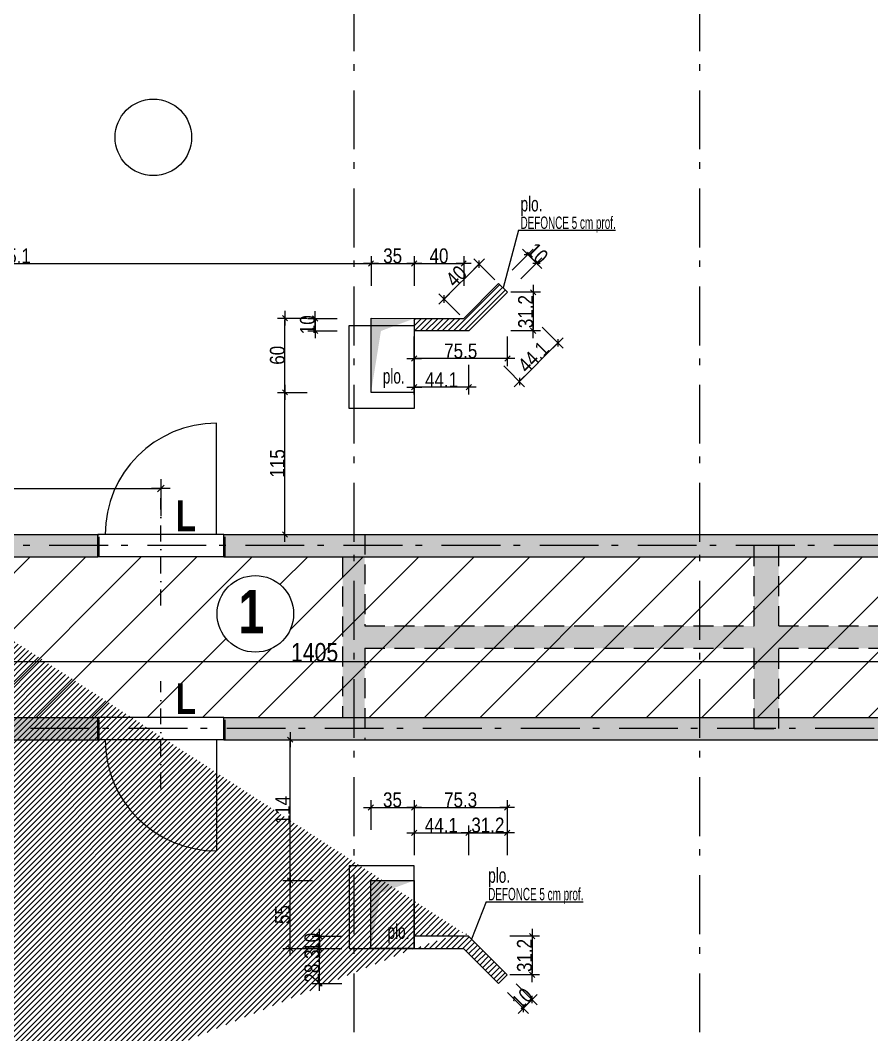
# Model space of a CAD drawing. Header units: centimetres. Extents: x -1744 to 32711, y -16767 to -12567.
# Drawn here: x 30179 to 30868, y -15190 to -14370 of the extents above; entities that cross this region are included whole.
import ezdxf
from ezdxf.enums import TextEntityAlignment as Align

# ---------------------------------------------------------------- set-up
doc = ezdxf.new("R2010")
doc.units = ezdxf.units.CM
doc.header["$LTSCALE"] = 25.4
doc.header["$PDMODE"] = 1
doc.header["$PDSIZE"] = -2
for name, pattern in [('CACHEX2', [19.05, 12.7, -6.35]), ('Style de ligne -6', [1.04164, 0.625, -0.20828, 0.06943, -0.13893]), ('TIRETPTX2', [50.8, 25.4, -12.7, 0, -12.7])]:
    doc.linetypes.add(name, pattern=pattern)
for name, color, linetype in [('01_cote_gen', 4, 'Continuous'), ('01_linteaux', 2, 'Continuous'), ('01_murs_sup', 2, 'CACHEX2'), ('01_poch_murs', 253, 'Continuous'), ('01_resv', 32, 'Continuous'), ('01_texte', 230, 'Continuous'), ('AA_COTES', 2, 'Continuous')]:
    doc.layers.add(name, color=color, linetype=linetype)
for name, color, linetype, lineweight in [('01_murs_coup', 5, 'Continuous', 60), ('01_résv', 32, 'Continuous', 9), ('B Général', 7, 'Continuous', 5)]:
    doc.layers.add(name, color=color, linetype=linetype, lineweight=lineweight)
doc.styles.add('ARIAL NA', font='ARIALN.TTF')
doc.styles.add('impact', font='impact.ttf')
doc.styles.add('STYLE2', font='ARIALN.TTF')
doc.dimstyles.new('JB50', dxfattribs={"dimscale": 0.1, "dimtxt": 150, "dimasz": 15, "dimexe": 0.1, "dimexo": 0.1, "dimgap": 0.09, "dimtad": 1, "dimdec": 1, "dimdsep": 46, "dimtxsty": 'STYLE2', "dimblk1": 'BOND_G', "dimblk2": 'BOND_D', "dimsah": 1, "dimcen": 1.5, "dimdle": 0.01, "dimse1": 1, "dimse2": 1, "dimclrd": 4, "dimclre": 2, "dimclrt": 6, "dimazin": 2, "dimtfac": 2.333333, "dimtdec": 1, "dimtix": 1, "dimtmove": 2, "dimatfit": 3, "dimldrblk": 'BOND_G', "dimfxl": 1, "dimtolj": 1, "dimtzin": 0, "dimarcsym": 0})
doc.dimstyles.new('JB50res', dxfattribs={"dimscale": 0.1, "dimtxt": 120, "dimasz": 12, "dimexe": 0.1, "dimexo": 0.1, "dimgap": 0.09, "dimtad": 1, "dimdec": 1, "dimdsep": 46, "dimtxsty": 'STYLE2', "dimblk1": 'BOND_G', "dimblk2": 'BOND_D', "dimsah": 1, "dimcen": 1.5, "dimdle": 0.01, "dimse1": 1, "dimse2": 1, "dimclrd": 4, "dimclre": 2, "dimclrt": 6, "dimazin": 2, "dimtfac": 2.333333, "dimtdec": 1, "dimtix": 1, "dimtmove": 2, "dimatfit": 3, "dimldrblk": 'BOND_G', "dimfxl": 1, "dimtolj": 1, "dimtzin": 0, "dimarcsym": 0})
pattern_1 = [(135, (-11657.174, -4351.756), (-11.2253202, 9e-16), [7.9375, -7.9375])]

# ---------------------------------------------------------------- blocks, each defined once
blk = doc.blocks.new('BOND_G')
at = {"layer": 'AA_COTES', "color": 0}
for p, q in [((0, -5), (0, 15)), ((5, 0), (-5, 0)), ((1.77, 1.77), (-1.77, -1.77))]:
    blk.add_line(p, q, dxfattribs=at)
blk = doc.blocks.new('BOND_D')
at = {"layer": 'AA_COTES', "color": 0}
for p, q in [((5, 0), (-5, 0)), ((-1.77, -1.77), (1.77, 1.77)), ((0, 5), (0, -15))]:
    blk.add_line(p, q, dxfattribs=at)
blk = doc.blocks.new('*D236')
at = {"layer": '01_cote_gen', "color": 4, "lineweight": -2, "transparency": 16777216}
blk.add_line((30393.62, -14784.36), (30393.62, -14671.78), dxfattribs=at)
at = {"layer": 'Defpoints', "color": 0, "transparency": 16777216}
for p in [(30393.62, -14670.58), (30455.66, -14670.58), (30450.38, -14785.56)]:
    blk.add_point(p, dxfattribs=at)
at = {"layer": '01_cote_gen', "color": 4, "lineweight": -2, "transparency": 16777216, "xscale": 1.2, "yscale": 1.2, "zscale": 1.2}
for name, p, rotation in [('BOND_D', (30393.62, -14670.58), 90), ('BOND_G', (30393.62, -14785.56), 270)]:
    blk.add_blockref(name, p, dxfattribs=dict(at, rotation=rotation))
at = {"layer": '01_cote_gen', "color": 6, "transparency": 16777216, "insert": (30387.49, -14728.07), "char_height": 12, "attachment_point": 5, "rotation": 90, "style": 'STYLE2'}
blk.add_mtext('\\A1;115', dxfattribs=at)
blk = doc.blocks.new('*D237')
at = {"layer": '01_cote_gen', "color": 4, "lineweight": -2, "transparency": 16777216}
blk.add_line((30393.62, -14669.38), (30393.62, -14611.78), dxfattribs=at)
at = {"layer": 'Defpoints', "color": 0, "transparency": 16777216}
for p in [(30393.62, -14610.58), (30438.16, -14610.58), (30411.62, -14670.58)]:
    blk.add_point(p, dxfattribs=at)
at = {"layer": '01_cote_gen', "color": 4, "lineweight": -2, "transparency": 16777216, "xscale": 1.2, "yscale": 1.2, "zscale": 1.2}
for name, p, rotation in [('BOND_D', (30393.62, -14610.58), 90), ('BOND_G', (30393.62, -14670.58), 270)]:
    blk.add_blockref(name, p, dxfattribs=dict(at, rotation=rotation))
at = {"layer": '01_cote_gen', "color": 6, "transparency": 16777216, "insert": (30387.49, -14640.58), "char_height": 12, "attachment_point": 5, "rotation": 90, "style": 'STYLE2'}
blk.add_mtext('\\A1;60', dxfattribs=at)
blk = doc.blocks.new('*D238')
at = {"layer": '01_cote_gen', "color": 4, "lineweight": -2, "transparency": 16777216}
blk.add_line((29879.37, -14566.34), (30462.05, -14566.34), dxfattribs=at)
at = {"layer": 'Defpoints', "color": 0, "transparency": 16777216}
for p in [(30463.25, -14566.34), (29878.17, -14572.24), (30463.25, -14599.08)]:
    blk.add_point(p, dxfattribs=at)
at = {"layer": '01_cote_gen', "color": 4, "lineweight": -2, "transparency": 16777216, "xscale": 1.2, "yscale": 1.2, "zscale": 1.2, "rotation": 180}
blk.add_blockref('BOND_G', (29878.17, -14566.34), dxfattribs=at)
at = {"layer": '01_cote_gen', "color": 4, "lineweight": -2, "transparency": 16777216, "xscale": 1.2, "yscale": 1.2, "zscale": 1.2}
blk.add_blockref('BOND_D', (30463.25, -14566.34), dxfattribs=at)
at = {"layer": '01_cote_gen', "color": 6, "transparency": 16777216, "insert": (30170.71, -14560.21), "char_height": 12, "attachment_point": 5, "style": 'STYLE2'}
blk.add_mtext('\\A1;585.1', dxfattribs=at)
blk = doc.blocks.new('*D239')
at = {"layer": '01_cote_gen', "color": 4, "lineweight": -2, "transparency": 16777216}
blk.add_line((30464.45, -14566.34), (30497.05, -14566.34), dxfattribs=at)
at = {"layer": 'Defpoints', "color": 0, "transparency": 16777216}
for p in [(30498.25, -14566.34), (30463.25, -14572.34), (30498.25, -14599.35)]:
    blk.add_point(p, dxfattribs=at)
at = {"layer": '01_cote_gen', "color": 4, "lineweight": -2, "transparency": 16777216, "xscale": 1.2, "yscale": 1.2, "zscale": 1.2, "rotation": 180}
blk.add_blockref('BOND_G', (30463.25, -14566.34), dxfattribs=at)
at = {"layer": '01_cote_gen', "color": 4, "lineweight": -2, "transparency": 16777216, "xscale": 1.2, "yscale": 1.2, "zscale": 1.2}
blk.add_blockref('BOND_D', (30498.25, -14566.34), dxfattribs=at)
at = {"layer": '01_cote_gen', "color": 6, "transparency": 16777216, "insert": (30480.75, -14560.21), "char_height": 12, "attachment_point": 5, "style": 'STYLE2'}
blk.add_mtext('\\A1;35', dxfattribs=at)
blk = doc.blocks.new('*D240')
at = {"layer": '01_cote_gen', "color": 4, "lineweight": -2, "transparency": 16777216}
blk.add_line((30499.45, -14566.34), (30537.05, -14566.34), dxfattribs=at)
at = {"layer": 'Defpoints', "color": 0, "transparency": 16777216}
for p in [(30538.25, -14566.34), (30498.25, -14599.35), (30538.25, -14599.35)]:
    blk.add_point(p, dxfattribs=at)
at = {"layer": '01_cote_gen', "color": 4, "lineweight": -2, "transparency": 16777216, "xscale": 1.2, "yscale": 1.2, "zscale": 1.2, "rotation": 180}
blk.add_blockref('BOND_G', (30498.25, -14566.34), dxfattribs=at)
at = {"layer": '01_cote_gen', "color": 4, "lineweight": -2, "transparency": 16777216, "xscale": 1.2, "yscale": 1.2, "zscale": 1.2}
blk.add_blockref('BOND_D', (30538.25, -14566.34), dxfattribs=at)
at = {"layer": '01_cote_gen', "color": 6, "transparency": 16777216, "insert": (30518.25, -14560.21), "char_height": 12, "attachment_point": 5, "style": 'STYLE2'}
blk.add_mtext('\\A1;40', dxfattribs=at)
blk = doc.blocks.new('*D241')
at = {"layer": '01_cote_gen', "color": 4, "lineweight": -2, "transparency": 16777216}
blk.add_line((30523.29, -14594.2), (30549.88, -14567.62), dxfattribs=at)
at = {"layer": 'Defpoints', "color": 0, "transparency": 16777216}
for p in [(30550.73, -14566.77), (30566.53, -14582.57), (30538.25, -14610.86)]:
    blk.add_point(p, dxfattribs=at)
at = {"layer": '01_cote_gen', "color": 4, "lineweight": -2, "transparency": 16777216, "xscale": 1.2, "yscale": 1.2, "zscale": 1.2}
for name, p, rotation in [('BOND_D', (30550.73, -14566.77), 44.99999999998711), ('BOND_G', (30522.44, -14595.05), 224.9999999999871)]:
    blk.add_blockref(name, p, dxfattribs=dict(at, rotation=rotation))
at = {"layer": '01_cote_gen', "color": 6, "transparency": 16777216, "insert": (30532.25, -14576.57), "char_height": 12, "attachment_point": 5, "rotation": 45, "style": 'STYLE2'}
blk.add_mtext('\\A1;40', dxfattribs=at)
blk = doc.blocks.new('*D242')
at = {"layer": '01_cote_gen', "color": 4, "lineweight": -2, "transparency": 16777216}
for p, q in [((30589.3, -14558.11), (30588.45, -14557.26)), ((30597.22, -14566.03), (30590.15, -14558.95)), ((30598.07, -14566.87), (30598.92, -14567.72))]:
    blk.add_line(p, q, dxfattribs=at)
at = {"layer": 'Defpoints', "color": 0, "transparency": 16777216}
for p in [(30590.15, -14558.95), (30566.53, -14582.57), (30573.6, -14589.64)]:
    blk.add_point(p, dxfattribs=at)
at = {"layer": '01_cote_gen', "color": 4, "lineweight": -2, "transparency": 16777216, "xscale": 1.2, "yscale": 1.2, "zscale": 1.2}
for name, p, rotation in [('BOND_D', (30590.15, -14558.95), 315.0000000000074), ('BOND_G', (30597.22, -14566.03), 135.0000000000074)]:
    blk.add_blockref(name, p, dxfattribs=dict(at, rotation=rotation))
at = {"layer": '01_cote_gen', "color": 6, "transparency": 16777216, "insert": (30598.02, -14558.15), "char_height": 12, "attachment_point": 5, "rotation": 315, "style": 'STYLE2'}
blk.add_mtext('\\A1;10', dxfattribs=at)
blk = doc.blocks.new('*D243')
at = {"layer": '01_cote_gen', "color": 4, "lineweight": -2, "transparency": 16777216}
blk.add_line((30541.19, -14666.41), (30499.45, -14666.41), dxfattribs=at)
at = {"layer": 'Defpoints', "color": 0, "transparency": 16777216}
for p in [(30498.25, -14635.73), (30542.39, -14635.73), (30498.25, -14666.41)]:
    blk.add_point(p, dxfattribs=at)
at = {"layer": '01_cote_gen', "color": 4, "lineweight": -2, "transparency": 16777216, "xscale": 1.2, "yscale": 1.2, "zscale": 1.2, "rotation": 180}
blk.add_blockref('BOND_D', (30498.25, -14666.41), dxfattribs=at)
at = {"layer": '01_cote_gen', "color": 4, "lineweight": -2, "transparency": 16777216, "xscale": 1.2, "yscale": 1.2, "zscale": 1.2}
blk.add_blockref('BOND_G', (30542.39, -14666.41), dxfattribs=at)
at = {"layer": '01_cote_gen', "color": 6, "transparency": 16777216, "insert": (30520.32, -14660.38), "char_height": 12, "attachment_point": 5, "style": 'STYLE2'}
blk.add_mtext('\\A1;44.1', dxfattribs=at)
blk = doc.blocks.new('*D244')
at = {"layer": '01_cote_gen', "color": 4, "lineweight": -2, "transparency": 16777216}
blk.add_line((30613.69, -14631.43), (30584.17, -14660.94), dxfattribs=at)
at = {"layer": 'Defpoints', "color": 0, "transparency": 16777216}
for p in [(30590.57, -14606.61), (30559.36, -14637.83), (30583.32, -14661.79)]:
    blk.add_point(p, dxfattribs=at)
at = {"layer": '01_cote_gen', "color": 4, "lineweight": -2, "transparency": 16777216, "xscale": 1.2, "yscale": 1.2, "zscale": 1.2}
for name, p, rotation in [('BOND_G', (30614.54, -14630.58), 45), ('BOND_D', (30583.32, -14661.79), 225)]:
    blk.add_blockref(name, p, dxfattribs=dict(at, rotation=rotation))
at = {"layer": '01_cote_gen', "color": 6, "transparency": 16777216, "insert": (30594.66, -14641.92), "char_height": 12, "attachment_point": 5, "rotation": 45, "style": 'STYLE2'}
blk.add_mtext('\\A1;44.1', dxfattribs=at)
blk = doc.blocks.new('*D245')
at = {"layer": '01_cote_gen', "color": 4, "lineweight": -2, "transparency": 16777216}
blk.add_line((30572.4, -14643.26), (30499.29, -14643.26), dxfattribs=at)
at = {"layer": 'Defpoints', "color": 0, "transparency": 16777216}
for p in [(30573.6, -14599.35), (30498.09, -14634.59), (30498.09, -14643.26)]:
    blk.add_point(p, dxfattribs=at)
at = {"layer": '01_cote_gen', "color": 4, "lineweight": -2, "transparency": 16777216, "xscale": 1.2, "yscale": 1.2, "zscale": 1.2, "rotation": 180}
blk.add_blockref('BOND_D', (30498.09, -14643.26), dxfattribs=at)
at = {"layer": '01_cote_gen', "color": 4, "lineweight": -2, "transparency": 16777216, "xscale": 1.2, "yscale": 1.2, "zscale": 1.2}
blk.add_blockref('BOND_G', (30573.6, -14643.26), dxfattribs=at)
at = {"layer": '01_cote_gen', "color": 6, "transparency": 16777216, "insert": (30535.84, -14637.15), "char_height": 12, "attachment_point": 5, "style": 'STYLE2'}
blk.add_mtext('\\A1;75.5', dxfattribs=at)
blk = doc.blocks.new('*D246')
at = {"layer": '01_cote_gen', "color": 4, "lineweight": -2, "transparency": 16777216}
for p, q in [((30417.98, -14609.66), (30417.98, -14608.46)), ((30417.98, -14610.86), (30417.98, -14620.86)), ((30417.98, -14622.06), (30417.98, -14623.26))]:
    blk.add_line(p, q, dxfattribs=at)
at = {"layer": 'Defpoints', "color": 0, "transparency": 16777216}
for p in [(30498.25, -14610.86), (30417.98, -14620.86), (30498.25, -14620.86)]:
    blk.add_point(p, dxfattribs=at)
at = {"layer": '01_cote_gen', "color": 4, "lineweight": -2, "transparency": 16777216, "xscale": 1.2, "yscale": 1.2, "zscale": 1.2}
for name, p, rotation in [('BOND_G', (30417.98, -14610.86), 270), ('BOND_D', (30417.98, -14620.86), 90)]:
    blk.add_blockref(name, p, dxfattribs=dict(at, rotation=rotation))
at = {"layer": '01_cote_gen', "color": 6, "transparency": 16777216, "insert": (30411.84, -14615.86), "char_height": 12, "attachment_point": 5, "rotation": 90, "style": 'STYLE2'}
blk.add_mtext('\\A1;10', dxfattribs=at)
blk = doc.blocks.new('*D247')
at = {"layer": '01_cote_gen', "color": 4, "lineweight": -2, "transparency": 16777216}
blk.add_line((30594.51, -14590.84), (30594.51, -14619.66), dxfattribs=at)
at = {"layer": 'Defpoints', "color": 0, "transparency": 16777216}
for p in [(30573.6, -14589.64), (30542.39, -14620.86), (30594.51, -14620.86)]:
    blk.add_point(p, dxfattribs=at)
at = {"layer": '01_cote_gen', "color": 4, "lineweight": -2, "transparency": 16777216, "xscale": 1.2, "yscale": 1.2, "zscale": 1.2}
for name, p, rotation in [('BOND_G', (30594.51, -14589.64), 90), ('BOND_D', (30594.51, -14620.86), 270)]:
    blk.add_blockref(name, p, dxfattribs=dict(at, rotation=rotation))
at = {"layer": '01_cote_gen', "color": 6, "transparency": 16777216, "insert": (30588.37, -14605.25), "char_height": 12, "attachment_point": 5, "rotation": 90, "style": 'STYLE2'}
blk.add_mtext('\\A1;31.2', dxfattribs=at)
blk = doc.blocks.new('*D259')
at = {"layer": '01_cote_gen', "color": 4, "lineweight": -2, "transparency": 16777216}
blk.add_line((30397.77, -15064.35), (30397.77, -14952.76), dxfattribs=at)
at = {"layer": 'Defpoints', "color": 0, "transparency": 16777216}
for p in [(30397.77, -14951.56), (30487.67, -14951.56), (30487.67, -15065.55)]:
    blk.add_point(p, dxfattribs=at)
at = {"layer": '01_cote_gen', "color": 4, "lineweight": -2, "transparency": 16777216, "xscale": 1.2, "yscale": 1.2, "zscale": 1.2}
for name, p, rotation in [('BOND_D', (30397.77, -14951.56), 90), ('BOND_G', (30397.77, -15065.55), 270)]:
    blk.add_blockref(name, p, dxfattribs=dict(at, rotation=rotation))
at = {"layer": '01_cote_gen', "color": 6, "transparency": 16777216, "insert": (30391.74, -15008.55), "char_height": 12, "attachment_point": 5, "rotation": 90, "style": 'STYLE2'}
blk.add_mtext('\\A1;114', dxfattribs=at)
blk = doc.blocks.new('*D260')
at = {"layer": '01_cote_gen', "color": 4, "lineweight": -2, "transparency": 16777216}
blk.add_line((30397.77, -15119.34), (30397.77, -15066.75), dxfattribs=at)
at = {"layer": 'Defpoints', "color": 0, "transparency": 16777216}
for p in [(30397.77, -15065.55), (30481.25, -15065.55), (30475.94, -15120.54)]:
    blk.add_point(p, dxfattribs=at)
at = {"layer": '01_cote_gen', "color": 4, "lineweight": -2, "transparency": 16777216, "xscale": 1.2, "yscale": 1.2, "zscale": 1.2}
for name, p, rotation in [('BOND_D', (30397.77, -15065.55), 90), ('BOND_G', (30397.77, -15120.54), 270)]:
    blk.add_blockref(name, p, dxfattribs=dict(at, rotation=rotation))
at = {"layer": '01_cote_gen', "color": 6, "transparency": 16777216, "insert": (30391.66, -15093.05), "char_height": 12, "attachment_point": 5, "rotation": 90, "style": 'STYLE2'}
blk.add_mtext('\\A1;55', dxfattribs=at)
blk = doc.blocks.new('*D261')
at = {"layer": '01_cote_gen', "color": 4, "lineweight": -2, "transparency": 16777216}
for p, q in [((30421.58, -15109.34), (30421.58, -15108.14)), ((30421.58, -15110.54), (30421.58, -15120.54)), ((30421.58, -15121.74), (30421.58, -15122.94))]:
    blk.add_line(p, q, dxfattribs=at)
at = {"layer": 'Defpoints', "color": 0, "transparency": 16777216}
for p in [(30506.5, -15110.54), (30421.58, -15120.54), (30506.5, -15120.54)]:
    blk.add_point(p, dxfattribs=at)
at = {"layer": '01_cote_gen', "color": 4, "lineweight": -2, "transparency": 16777216, "xscale": 1.2, "yscale": 1.2, "zscale": 1.2}
for name, p, rotation in [('BOND_G', (30421.58, -15110.54), 270), ('BOND_D', (30421.58, -15120.54), 90)]:
    blk.add_blockref(name, p, dxfattribs=dict(at, rotation=rotation))
at = {"layer": '01_cote_gen', "color": 6, "transparency": 16777216, "insert": (30415.44, -15115.54), "char_height": 12, "attachment_point": 5, "rotation": 90, "style": 'STYLE2'}
blk.add_mtext('\\A1;10', dxfattribs=at)
blk = doc.blocks.new('*D262')
at = {"layer": '01_cote_gen', "color": 4, "lineweight": -2, "transparency": 16777216}
blk.add_line((30464.29, -15006.42), (30496.89, -15006.42), dxfattribs=at)
at = {"layer": 'Defpoints', "color": 0, "transparency": 16777216}
for p in [(30498.09, -15006.42), (30463.09, -15051.49), (30498.09, -15051.49)]:
    blk.add_point(p, dxfattribs=at)
at = {"layer": '01_cote_gen', "color": 4, "lineweight": -2, "transparency": 16777216, "xscale": 1.2, "yscale": 1.2, "zscale": 1.2, "rotation": 180}
blk.add_blockref('BOND_G', (30463.09, -15006.42), dxfattribs=at)
at = {"layer": '01_cote_gen', "color": 4, "lineweight": -2, "transparency": 16777216, "xscale": 1.2, "yscale": 1.2, "zscale": 1.2}
blk.add_blockref('BOND_D', (30498.09, -15006.42), dxfattribs=at)
at = {"layer": '01_cote_gen', "color": 6, "transparency": 16777216, "insert": (30480.59, -15000.29), "char_height": 12, "attachment_point": 5, "style": 'STYLE2'}
blk.add_mtext('\\A1;35', dxfattribs=at)
blk = doc.blocks.new('*D263')
at = {"layer": '01_cote_gen', "color": 4, "lineweight": -2, "transparency": 16777216}
blk.add_line((30499.29, -15006.42), (30572.22, -15006.42), dxfattribs=at)
at = {"layer": 'Defpoints', "color": 0, "transparency": 16777216}
for p in [(30573.42, -15006.42), (30498.09, -15024.42), (30573.42, -15127.69)]:
    blk.add_point(p, dxfattribs=at)
at = {"layer": '01_cote_gen', "color": 4, "lineweight": -2, "transparency": 16777216, "xscale": 1.2, "yscale": 1.2, "zscale": 1.2, "rotation": 180}
blk.add_blockref('BOND_G', (30498.09, -15006.42), dxfattribs=at)
at = {"layer": '01_cote_gen', "color": 4, "lineweight": -2, "transparency": 16777216, "xscale": 1.2, "yscale": 1.2, "zscale": 1.2}
blk.add_blockref('BOND_D', (30573.42, -15006.42), dxfattribs=at)
at = {"layer": '01_cote_gen', "color": 6, "transparency": 16777216, "insert": (30535.75, -15000.29), "char_height": 12, "attachment_point": 5, "style": 'STYLE2'}
blk.add_mtext('\\A1;75.3', dxfattribs=at)
blk = doc.blocks.new('*D264')
at = {"layer": '01_cote_gen', "color": 4, "lineweight": -2, "transparency": 16777216}
blk.add_line((30499.29, -15026.88), (30541.01, -15026.88), dxfattribs=at)
at = {"layer": 'Defpoints', "color": 0, "transparency": 16777216}
for p in [(30542.21, -15026.88), (30498.09, -15039.49), (30542.21, -15096.48)]:
    blk.add_point(p, dxfattribs=at)
at = {"layer": '01_cote_gen', "color": 4, "lineweight": -2, "transparency": 16777216, "xscale": 1.2, "yscale": 1.2, "zscale": 1.2, "rotation": 180}
blk.add_blockref('BOND_G', (30498.09, -15026.88), dxfattribs=at)
at = {"layer": '01_cote_gen', "color": 4, "lineweight": -2, "transparency": 16777216, "xscale": 1.2, "yscale": 1.2, "zscale": 1.2}
blk.add_blockref('BOND_D', (30542.21, -15026.88), dxfattribs=at)
at = {"layer": '01_cote_gen', "color": 6, "transparency": 16777216, "insert": (30520.15, -15020.84), "char_height": 12, "attachment_point": 5, "style": 'STYLE2'}
blk.add_mtext('\\A1;44.1', dxfattribs=at)
blk = doc.blocks.new('*D265')
at = {"layer": '01_cote_gen', "color": 4, "lineweight": -2, "transparency": 16777216}
blk.add_line((30543.41, -15026.88), (30572.22, -15026.88), dxfattribs=at)
at = {"layer": 'Defpoints', "color": 0, "transparency": 16777216}
for p in [(30573.42, -15024.42), (30573.42, -15026.88), (30542.21, -15044.88)]:
    blk.add_point(p, dxfattribs=at)
at = {"layer": '01_cote_gen', "color": 4, "lineweight": -2, "transparency": 16777216, "xscale": 1.2, "yscale": 1.2, "zscale": 1.2, "rotation": 180}
blk.add_blockref('BOND_G', (30542.21, -15026.88), dxfattribs=at)
at = {"layer": '01_cote_gen', "color": 4, "lineweight": -2, "transparency": 16777216, "xscale": 1.2, "yscale": 1.2, "zscale": 1.2}
blk.add_blockref('BOND_D', (30573.42, -15026.88), dxfattribs=at)
at = {"layer": '01_cote_gen', "color": 6, "transparency": 16777216, "insert": (30557.82, -15020.74), "char_height": 12, "attachment_point": 5, "style": 'STYLE2'}
blk.add_mtext('\\A1;31.2', dxfattribs=at)
blk = doc.blocks.new('*D266')
at = {"layer": '01_cote_gen', "color": 4, "lineweight": -2, "transparency": 16777216}
blk.add_line((30421.58, -15147.63), (30421.58, -15121.74), dxfattribs=at)
at = {"layer": 'Defpoints', "color": 0, "transparency": 16777216}
for p in [(30421.58, -15120.54), (30517.74, -15120.54), (30566.35, -15148.83)]:
    blk.add_point(p, dxfattribs=at)
at = {"layer": '01_cote_gen', "color": 4, "lineweight": -2, "transparency": 16777216, "xscale": 1.2, "yscale": 1.2, "zscale": 1.2}
for name, p, rotation in [('BOND_D', (30421.58, -15120.54), 90), ('BOND_G', (30421.58, -15148.83), 270)]:
    blk.add_blockref(name, p, dxfattribs=dict(at, rotation=rotation))
at = {"layer": '01_cote_gen', "color": 6, "transparency": 16777216, "insert": (30415.44, -15134.68), "char_height": 12, "attachment_point": 5, "rotation": 90, "style": 'STYLE2'}
blk.add_mtext('\\A1;28.3', dxfattribs=at)
blk = doc.blocks.new('*D267')
at = {"layer": '01_cote_gen', "color": 4, "lineweight": -2, "transparency": 16777216}
for p, q in [((30586.44, -15168.92), (30593.51, -15161.85)), ((30594.36, -15161), (30595.21, -15160.15)), ((30585.59, -15169.77), (30584.75, -15170.61))]:
    blk.add_line(p, q, dxfattribs=at)
at = {"layer": 'Defpoints', "color": 0, "transparency": 16777216}
for p in [(30573.42, -15141.76), (30566.35, -15148.83), (30593.51, -15161.85)]:
    blk.add_point(p, dxfattribs=at)
at = {"layer": '01_cote_gen', "color": 4, "lineweight": -2, "transparency": 16777216, "xscale": 1.2, "yscale": 1.2, "zscale": 1.2}
for name, p, rotation in [('BOND_D', (30593.51, -15161.85), 224.9999999999926), ('BOND_G', (30586.44, -15168.92), 44.99999999999265)]:
    blk.add_blockref(name, p, dxfattribs=dict(at, rotation=rotation))
at = {"layer": '01_cote_gen', "color": 6, "transparency": 16777216, "insert": (30585.64, -15161.04), "char_height": 12, "attachment_point": 5, "rotation": 45, "style": 'STYLE2'}
blk.add_mtext('\\A1;10', dxfattribs=at)
blk = doc.blocks.new('*D268')
at = {"layer": '01_cote_gen', "color": 4, "lineweight": -2, "transparency": 16777216}
blk.add_line((30593.58, -15111.74), (30593.58, -15140.56), dxfattribs=at)
at = {"layer": 'Defpoints', "color": 0, "transparency": 16777216}
for p in [(30542.21, -15110.54), (30573.42, -15141.76), (30593.58, -15141.76)]:
    blk.add_point(p, dxfattribs=at)
at = {"layer": '01_cote_gen', "color": 4, "lineweight": -2, "transparency": 16777216, "xscale": 1.2, "yscale": 1.2, "zscale": 1.2}
for name, p, rotation in [('BOND_G', (30593.58, -15110.54), 90), ('BOND_D', (30593.58, -15141.76), 270)]:
    blk.add_blockref(name, p, dxfattribs=dict(at, rotation=rotation))
at = {"layer": '01_cote_gen', "color": 6, "transparency": 16777216, "insert": (30587.45, -15126.15), "char_height": 12, "attachment_point": 5, "rotation": 90, "style": 'STYLE2'}
blk.add_mtext('\\A1;31.2', dxfattribs=at)
blk = doc.blocks.new('*D382')
at = {"layer": '01_cote_gen', "color": 4, "lineweight": -2, "transparency": 16777216}
blk.add_line((29879.67, -14748.31), (30291.66, -14748.31), dxfattribs=at)
at = {"layer": 'Defpoints', "color": 0, "transparency": 16777216}
for p in [(30293.16, -14748.31), (30293.16, -14756.31), (29878.17, -14785.56)]:
    blk.add_point(p, dxfattribs=at)
at = {"layer": '01_cote_gen', "color": 4, "lineweight": -2, "transparency": 16777216, "xscale": 1.5, "yscale": 1.5, "zscale": 1.5, "rotation": 180}
blk.add_blockref('BOND_G', (29878.17, -14748.31), dxfattribs=at)
at = {"layer": '01_cote_gen', "color": 4, "lineweight": -2, "transparency": 16777216, "xscale": 1.5, "yscale": 1.5, "zscale": 1.5}
blk.add_blockref('BOND_D', (30293.16, -14748.31), dxfattribs=at)
at = {"layer": '01_cote_gen', "color": 6, "transparency": 16777216, "insert": (30085.67, -14740.64), "char_height": 15, "attachment_point": 5, "style": 'STYLE2'}
blk.add_mtext('\\A1;415', dxfattribs=at)
blk = doc.blocks.new('*D634')
at = {"layer": '01_cote_gen', "color": 4, "lineweight": -2, "transparency": 16777216}
blk.add_line((31265.66, -14888.64), (29863.66, -14888.64), dxfattribs=at)
at = {"layer": 'Defpoints', "color": 0, "transparency": 16777216}
for p in [(29862.16, -14852.96), (31267.16, -14852.96), (29862.16, -14888.64)]:
    blk.add_point(p, dxfattribs=at)
at = {"layer": '01_cote_gen', "color": 4, "lineweight": -2, "transparency": 16777216, "xscale": 1.5, "yscale": 1.5, "zscale": 1.5, "rotation": 180}
blk.add_blockref('BOND_D', (29862.16, -14888.64), dxfattribs=at)
at = {"layer": '01_cote_gen', "color": 4, "lineweight": -2, "transparency": 16777216, "xscale": 1.5, "yscale": 1.5, "zscale": 1.5}
blk.add_blockref('BOND_G', (31267.16, -14888.64), dxfattribs=at)
at = {"layer": '01_cote_gen', "color": 6, "transparency": 16777216, "insert": (30417.58, -14880.97), "char_height": 15, "attachment_point": 5, "style": 'STYLE2'}
blk.add_mtext('\\A1;1405', dxfattribs=at)

msp = doc.modelspace()

# ---------------------------------------------------------------- hatches: boundary and pattern name
at = {"layer": '01_murs_sup'}
h = msp.add_hatch(dxfattribs=at)
h.set_pattern_fill('DASH', color=256, scale=2.5, angle=135)
h.set_pattern_definition(pattern_1)
h.paths.add_polyline_path([(29994.17, -14176.54), (29862.17, -14176.56), (29862.17, -14803.56), (30243.17, -14803.56), (30243.17, -14785.56), (29878.17, -14785.56), (29878.17, -14192.56), (29994.17, -14192.54)])
h.paths.add_polyline_path([(30364.17, -14176.54), (30094.17, -14176.54), (30094.17, -14192.54), (30364.17, -14192.54)])
h.paths.add_polyline_path([(30653.17, -14176.56), (30464.17, -14176.54), (30464.17, -14192.54), (30653.17, -14192.56)])
h.paths.add_polyline_path([(30914.17, -14176.61), (30753.17, -14176.56), (30753.17, -14192.56), (30914.17, -14192.61)])
h.paths.add_polyline_path([(31283.17, -14176.63), (31114.17, -14176.61), (31114.17, -14192.61), (31267.17, -14192.63), (31267.17, -14305.63), (31283.17, -14305.63)])
h.paths.add_polyline_path([(31283.17, -14405.63), (31267.17, -14405.63), (31267.17, -14638.63), (31283.17, -14638.63)])
h.paths.add_polyline_path([(31283.17, -15098.63), (31267.17, -15098.63), (31267.17, -15331.63), (31283.17, -15331.63)])
h.paths.add_polyline_path([(31283.17, -15431.63), (31267.17, -15431.63), (31267.17, -15544.63), (31141.17, -15544.61), (31141.17, -15560.61), (31283.17, -15560.63)])
h.paths.add_polyline_path([(31267.17, -14942.56), (31283.16, -14942.56), (31283.16, -14951.56), (31267.17, -14951.56), (31267.17, -14998.63), (31283.17, -14998.63), (31283.17, -14738.63), (31267.17, -14738.63), (31267.17, -14859.66), (30793.17, -14859.58), (30793.17, -14794.58), (30773.17, -14794.58), (30773.17, -14859.58), (30458.17, -14859.58), (30458.17, -14785.56), (30345.17, -14785.56), (30345.17, -14803.56), (30440.17, -14803.56), (30440.17, -14933.56), (30345.17, -14933.56), (30345.17, -14951.56), (30458.17, -14951.56), (30458.17, -14877.58), (30773.17, -14877.58), (30773.17, -14942.58), (30793.17, -14942.58), (30793.17, -14877.58), (31267.17, -14877.66)])
h = msp.add_hatch(dxfattribs=at)
h.set_pattern_fill('DASH', color=256, scale=2.5, angle=135)
h.set_pattern_definition(pattern_1)
h.paths.add_polyline_path([(31041.17, -15544.61), (30887.17, -15544.61), (30887.17, -15560.61), (31041.17, -15560.61)])
h.paths.add_polyline_path([(30687.18, -15544.56), (30491.19, -15544.56), (30491.19, -15560.56), (30687.18, -15560.56)])
h.paths.add_polyline_path([(30391.19, -15544.56), (30191.17, -15544.56), (30191.17, -15560.56), (30391.19, -15560.56)])
h.paths.add_polyline_path([(30091.17, -15544.56), (29878.17, -15544.56), (29878.17, -14951.56), (30243.17, -14951.56), (30243.17, -14933.56), (29862.17, -14933.56), (29862.17, -15560.56), (30091.17, -15560.56)])
h.paths.add_polyline_path([(29860.17, -14933.56), (29187.77, -14933.56), (29187.77, -14951.56), (29844.17, -14951.56), (29844.17, -15544.56), (29741.17, -15544.56), (29741.17, -15560.56), (29844.17, -15560.56), (29844.17, -15760.56), (29860.17, -15760.56)])
h.paths.add_polyline_path([(29541.17, -15544.56), (29391.17, -15544.56), (29391.17, -15560.56), (29541.17, -15560.56)], flags=17)
at = {"layer": '01_poch_murs'}
h = msp.add_hatch(color=256, dxfattribs=at)
h.dxf.hatch_style = 1
h.paths.add_polyline_path([(29514.16, -14176.56), (29339.16, -14176.56), (29339.16, -14192.56), (29514.16, -14192.56)])
h.paths.add_polyline_path([(29994.16, -14176.56), (29862.16, -14176.56), (29862.16, -14803.56), (30242.16, -14803.56), (30242.16, -14785.56), (29878.16, -14785.56), (29878.16, -14192.56), (29994.16, -14192.56)])
h.paths.add_polyline_path([(30364.16, -14176.56), (30094.16, -14176.56), (30094.16, -14192.56), (30364.16, -14192.56)])
h.paths.add_polyline_path([(30653.16, -14176.56), (30464.16, -14176.56), (30464.16, -14192.56), (30653.16, -14192.56)])
h.paths.add_polyline_path([(30914.16, -14176.56), (30753.16, -14176.56), (30753.16, -14192.56), (30914.16, -14192.56)])
h.paths.add_polyline_path([(31283.16, -14176.56), (31114.16, -14176.56), (31114.16, -14192.56), (31267.16, -14192.56), (31267.16, -14305.56), (31283.16, -14305.56)])
h.paths.add_polyline_path([(31283.16, -14405.56), (31267.16, -14405.56), (31267.16, -14538.56), (31283.16, -14538.56)])
h.paths.add_polyline_path([(29860.16, -14376.56), (29844.16, -14376.56), (29844.16, -14785.56), (29315.16, -14785.56), (29315.16, -14803.56), (29860.16, -14803.56)])
h.paths.add_polyline_path([(29844.16, -14192.56), (29844.16, -14176.56), (29714.16, -14176.56), (29714.16, -14192.56)])
h.paths.add_polyline_path([(29166.16, -14176.56), (29166.16, -14192.56), (29150.16, -14192.56), (29150.16, -14149.61), (29166.16, -14176.55), (29166.16, -14176.56)])
h.paths.add_polyline_path([(29166.16, -14175.47), (29166.16, -14176.55), (29150.16, -14149.61), (29150.16, -14149.58), (29166.12, -14149.58), (29166.12, -14149.54), (29150.12, -14149.54), (29150.16, -14192.56), (29239.16, -14192.56), (29239.16, -14176.56), (29166.16, -14176.56)])
h.paths.add_polyline_path([(31267.17, -14785.56), (31283.16, -14785.56), (31283.16, -14638.56), (31267.16, -14638.56), (31267.16, -14785.56)])
h.paths.add_polyline_path([(30883.16, -14803.56), (30883.16, -14785.56), (30344.16, -14785.56), (30344.16, -14803.56)])
h = msp.add_hatch(dxfattribs=at)
h.set_pattern_fill('ANSI31', color=256, scale=10)
h.paths.add_polyline_path([(30773.17, -14803.56), (30458.17, -14803.56), (30458.17, -14859.58), (30773.17, -14859.58)], flags=17)
h.paths.add_polyline_path([(30773.17, -14877.58), (30458.17, -14877.58), (30458.17, -14933.56), (30773.17, -14933.56)], flags=17)
h.paths.add_polyline_path([(31267.16, -14859.66), (30793.17, -14859.58), (30793.17, -14803.56), (30773.17, -14803.56), (30773.17, -14859.58), (30458.17, -14859.58), (30458.17, -14803.56), (30440.17, -14803.56), (30440.17, -14933.56), (30458.17, -14933.56), (30458.17, -14877.58), (30773.17, -14877.58), (30773.17, -14933.56), (30793.17, -14933.56), (30793.17, -14877.58), (31267.16, -14877.66)])
h.paths.add_polyline_path([(30793.17, -14803.56), (30793.17, -14859.58), (31267.16, -14859.66), (31267.16, -14803.56)])
h.paths.add_polyline_path([(31267.16, -14877.66), (30793.17, -14877.58), (30793.17, -14933.56), (31267.16, -14933.56), (31267.16, -14906.56)], flags=17)
h.paths.add_polyline_path([(29860.16, -14803.56), (29315.16, -14803.56), (29213.16, -14803.56), (28802.16, -14803.56), (28802.16, -14785.56), (28837.16, -14785.56), (28837.16, -14745.56), (28802.16, -14745.56), (28802.16, -14740.56), (28837.16, -14740.56), (28837.16, -14657.56), (28802.16, -14657.56), (28802.16, -14652.56), (28837.16, -14652.56), (28837.16, -14572.56), (28817.24, -14572.56), (28817, -14552.56), (28802.16, -14552.56), (28802.16, -14547.56), (28837.16, -14547.56), (28837.16, -14507.56), (28802.16, -14507.56), (28802.16, -14502.56), (28837.16, -14502.56), (28837.16, -14442.56), (28817.24, -14442.56), (28817.16, -14442.56), (28817.16, -14436.18), (28817, -14422.56), (28837.16, -14422.56), (28837.16, -14417.56), (28807.19, -14417.56), (28807.19, -14422.56), (28807.16, -14426.69), (28804.16, -14426.69), (28804.16, -14424.22), (28802.16, -14424.22), (28802.16, -14422.56), (28802.19, -14422.56), (28802.19, -14398.06), (28785.16, -14398.06), (28682.16, -14398.06), (28672.16, -14398.06), (28672.16, -14403.56), (28672.16, -14536.56), (28672.16, -14755.56), (28652.16, -14755.56), (28487.16, -14755.56), (28487.16, -14868.06, -0.02262), (28533.23, -14933.56), (29084.57, -14933.56), (29187.77, -14933.56), (29187.77, -14933.56), (29860.16, -14933.56)])
h.paths.add_polyline_path([(31270.08, -14863.19), (31270.08, -14826.62), (31232.58, -14826.62), (31232.58, -14863.19)], flags=9)
edge = h.paths.add_edge_path()
edge.add_arc((30369.66, -14849.78), 30.98, 0, 360)
h.paths.add_polyline_path([(30440.17, -14803.56), (30345.17, -14803.56), (30243.17, -14803.56), (29862.17, -14803.56), (29862.16, -14803.56), (29862.16, -14933.56), (30243.17, -14933.56), (30344.16, -14933.56), (30345.17, -14933.56), (30440.17, -14933.56)])
h = msp.add_hatch(color=256, dxfattribs=at)
h.dxf.hatch_style = 1
h.paths.add_polyline_path([(29213.16, -14933.56), (28837.16, -14933.56), (28853.16, -14933.56), (28855.14, -14933.56), (28853.16, -15560.56), (29061.16, -15560.56), (29061.16, -15544.56), (28855.16, -15544.56), (28855.16, -14951.56), (29213.16, -14951.56)])
h.paths.add_polyline_path([(29860.16, -14933.56), (29315.16, -14933.56), (29315.16, -14951.56), (29844.16, -14951.56), (29844.16, -15544.56), (29741.16, -15544.56), (29741.16, -15560.56), (29844.16, -15560.56), (29844.16, -15760.56), (29860.16, -15760.56)])
h.paths.add_polyline_path([(30242.16, -14933.56), (29862.16, -14933.56), (29862.16, -15560.56), (30091.16, -15560.56), (30091.16, -15544.56), (29878.16, -15544.56), (29878.16, -14951.56), (30242.16, -14951.56)])
h.paths.add_polyline_path([(31283.16, -15198.56), (31267.16, -15198.56), (31267.16, -15331.56), (31283.16, -15331.56)])
h.paths.add_polyline_path([(31283.16, -15431.56), (31267.16, -15431.56), (31267.16, -15544.56), (31141.16, -15544.56), (31141.16, -15560.56), (31283.16, -15560.56)])
h.paths.add_polyline_path([(31041.16, -15544.56), (30887.16, -15544.56), (30887.16, -15560.56), (31041.16, -15560.56)])
h.paths.add_polyline_path([(30687.16, -15544.56), (30491.16, -15544.56), (30491.16, -15560.56), (30687.16, -15560.56)])
h.paths.add_polyline_path([(30391.16, -15544.56), (30191.16, -15544.56), (30191.16, -15560.56), (30391.16, -15560.56)])
h.paths.add_polyline_path([(29541.16, -15544.56), (29391.16, -15544.56), (29391.16, -15560.56), (29541.16, -15560.56)], flags=17)
h.paths.add_polyline_path([(29291.16, -15544.56), (29161.16, -15544.56), (29161.16, -15560.56), (29291.16, -15560.56)])
h.paths.add_polyline_path([(31267.17, -14933.56), (31283.16, -14933.56), (31283.16, -14903.56), (31267.16, -14903.56), (31267.16, -14933.56)])
h.paths.add_polyline_path([(31283.16, -14951.56), (30883.16, -14951.56), (30883.16, -14942.56), (30883.16, -14942.56), (30883.16, -14933.56), (30344.16, -14933.56), (30344.16, -14951.56), (31267.16, -14951.56), (31267.16, -15098.56), (31283.16, -15098.56)])
at = {"layer": '01_résv'}
h = msp.add_hatch(dxfattribs=at)
h.set_pattern_fill('ANSI31', color=256)
h.set_pattern_definition([(45, (23651.7992, -19078.7956), (-2.245064, 2.245064), [])])
h.paths.add_polyline_path([(29892.08, -15042.56), (29892.08, -15072.59), (29902.08, -15072.59), (29902.08, -15042.62)], flags=17)
h.paths.add_polyline_path([(28263.8, -14511.48), (28263.8, -14581.48), (28273.8, -14581.48), (28273.8, -14511.48)])
h.paths.add_polyline_path([(28495, -14971.93), (28495.4, -15031.93), (28505.4, -15031.93), (28505, -14971.93)], flags=17)
h.paths.add_polyline_path([(28264.53, -14966.84), (28194.53, -14966.84), (28194.53, -14976.84), (28264.53, -14976.84)], flags=17)
h.paths.add_polyline_path([(28284.53, -14966.84), (28344.53, -14966.84), (28344.53, -14976.84), (28284.53, -14976.84)], flags=17)
h.paths.add_polyline_path([(27483.61, -15762.41), (27483.61, -15702.41), (27493.61, -15702.41), (27493.61, -15762.41)], flags=17)
h.paths.add_polyline_path([(28214.86, -14432.47), (28154.86, -14432.47), (28154.86, -14422.47), (28214.86, -14422.47)])
edge = h.paths.add_edge_path()
edge.add_line((30497.74, -15120.54), (30537.74, -15120.54))
edge.add_line((30537.74, -15120.54), (30566.35, -15148.83))
edge.add_line((30566.35, -15148.83), (30569.5, -15145.68))
edge.add_line((30569.5, -15145.68), (30572.87, -15142.31))
edge.add_line((30572.87, -15142.31), (30573.42, -15141.76))
edge.add_line((30573.42, -15141.76), (30538.77, -15107.1))
edge.add_line((30498.09, -15120.54), (30498.09, -15110.54))
edge.add_line((30498.09, -15110.54), (30542.21, -15110.54))
edge.add_line((29889.79, -14687.41), (29889.69, -14687.41))
edge.add_line((29889.69, -14687.41), (29889.71, -14664.36))
edge.add_line((29889.71, -14664.36), (29899.71, -14664.36))
edge.add_line((29899.71, -14664.36), (29899.8, -14694.4))
edge.add_line((29899.8, -14694.4), (29889.69, -14694.34))
edge.add_line((28866.94, -14687.41), (28866.84, -14687.41))
edge.add_line((28866.84, -14687.41), (28866.84, -14657.41))
edge.add_line((28866.84, -14657.41), (28876.84, -14657.41))
edge.add_line((28876.84, -14657.41), (28876.84, -14687.41))
edge.add_line((28876.84, -14687.41), (28866.84, -14687.41))
edge.add_line((27175.63, -16464.54), (27259.03, -16464.56))
edge.add_line((27259.03, -16464.56), (27259.44, -16474.52))
edge.add_line((27259.44, -16474.52), (27179.43, -16474.5))
edge.add_line((27179.43, -16474.5), (27179.03, -16467.9))
h.paths.add_polyline_path([(30573.6, -14589.64), (30566.53, -14582.57), (30537.85, -14610.86), (30497.85, -14610.86), (30497.85, -14620.86), (30541.99, -14620.86)])

# ---------------------------------------------------------------- linework, layer by layer
at = {"layer": '01_linteaux'}
for p, q in [((30338.16, -14785.56), (30338.16, -14695.56)), ((30344.16, -14785.56), (30242.16, -14785.56)), ((30344.16, -14803.56), (30242.16, -14803.56)), ((30344.16, -14933.56), (30242.16, -14933.56)), ((30344.16, -14951.56), (30242.16, -14951.56)), ((30338.16, -14951.56), (30338.16, -15041.56))]:
    msp.add_line(p, q, dxfattribs=at)
at = {"layer": '01_linteaux', "linetype": 'TIRETPTX2', "ltscale": 0.02}
for p, q in [((30293.16, -14842.94), (30293.16, -14756.31)), ((30293.16, -14990.94), (30293.16, -14904.31))]:
    msp.add_line(p, q, dxfattribs=at)
at = {"layer": '01_linteaux'}
for centre, start, end in [((30338.16, -14785.56), 90, 180), ((30338.16, -14951.56), 180, 270)]:
    msp.add_arc(centre, 90, start, end, dxfattribs=at)
at = {"layer": '01_murs_coup', "linetype": 'Continuous', "lineweight": 18}
for p, q in [((29878.16, -14785.56), (30242.16, -14785.56)), ((29878.16, -14785.56), (30242.16, -14785.56)), ((30242.16, -14803.56), (30242.16, -14785.56)), ((30344.16, -14785.56), (31267.16, -14785.56)), ((30344.16, -14785.56), (31267.16, -14785.56)), ((30344.16, -14803.56), (30344.16, -14785.56)), ((29862.16, -14803.56), (30242.16, -14803.56)), ((29862.16, -14803.56), (30242.16, -14803.56)), ((30344.16, -14803.56), (31267.16, -14803.56)), ((30344.16, -14803.56), (31267.16, -14803.56)), ((29862.16, -14933.56), (30242.16, -14933.56)), ((29862.16, -14933.56), (30242.16, -14933.56)), ((30242.16, -14951.56), (30242.16, -14933.56)), ((30344.16, -14933.56), (31267.16, -14933.56)), ((30344.16, -14933.56), (31267.16, -14933.56)), ((30344.16, -14951.56), (30344.16, -14933.56)), ((29878.16, -14951.56), (30242.16, -14951.56)), ((29878.16, -14951.56), (30242.16, -14951.56)), ((30344.16, -14951.56), (31267.16, -14951.56)), ((30344.16, -14951.56), (31267.16, -14951.56))]:
    msp.add_line(p, q, dxfattribs=at)
at = {"layer": '01_murs_sup', "ltscale": 0.05}
for p, q in [((29878.17, -14785.56), (30243.17, -14785.56)), ((30243.17, -14803.56), (30243.17, -14785.56)), ((30345.17, -14785.56), (30458.17, -14785.56)), ((30345.17, -14803.56), (30345.17, -14785.56)), ((30458.17, -14785.56), (30458.17, -14859.58)), ((30773.17, -14859.58), (30773.17, -14794.58)), ((30793.17, -14794.58), (30773.17, -14794.58)), ((30793.17, -14859.58), (30793.17, -14794.58)), ((29862.17, -14803.56), (30243.17, -14803.56)), ((30345.17, -14803.56), (30440.17, -14803.56)), ((30440.17, -14803.56), (30440.17, -14933.56)), ((30458.17, -14859.58), (30773.17, -14859.58)), ((30793.17, -14859.58), (31267.17, -14859.66)), ((30458.17, -14877.58), (30458.17, -14951.56)), ((30458.17, -14877.58), (30773.17, -14877.58)), ((30773.17, -14942.58), (30773.17, -14877.58)), ((30793.17, -14877.58), (31267.17, -14877.66)), ((30793.17, -14942.58), (30793.17, -14877.58)), ((29862.17, -14933.56), (30243.17, -14933.56)), ((30243.17, -14951.56), (30243.17, -14933.56)), ((30345.17, -14933.56), (30440.17, -14933.56)), ((30345.17, -14951.56), (30345.17, -14933.56)), ((30773.17, -14942.58), (30793.17, -14942.58)), ((29878.17, -14951.56), (30243.17, -14951.56)), ((30345.17, -14951.56), (30458.17, -14951.56))]:
    msp.add_line(p, q, dxfattribs=at)
at = {"layer": '01_resv'}
for p, q in [((30538.25, -14610.86), (30566.53, -14582.57)), ((30566.53, -14582.57), (30573.6, -14589.64)), ((30573.6, -14589.64), (30542.39, -14620.86)), ((30463.25, -14610.58), (30498.25, -14610.86)), ((30463.25, -14670.58), (30463.25, -14610.58)), ((30498.25, -14610.86), (30498.25, -14670.58)), ((30498.25, -14610.86), (30538.25, -14610.86)), ((30542.39, -14620.86), (30498.25, -14620.86)), ((30498.25, -14670.58), (30463.25, -14670.58)), ((30463.09, -15065.55), (30498.09, -15065.55)), ((30463.09, -15120.54), (30463.09, -15065.55)), ((30498.09, -15065.55), (30498.09, -15120.54)), ((30542.21, -15110.54), (30498.09, -15110.54)), ((30573.42, -15141.76), (30542.21, -15110.54)), ((30498.09, -15120.54), (30463.09, -15120.54)), ((30497.42, -15120.54), (30538.07, -15120.54)), ((30538.07, -15120.54), (30566.35, -15148.83)), ((30566.35, -15148.83), (30573.42, -15141.76))]:
    msp.add_line(p, q, dxfattribs=at)
for points in [[(30498.09, -14683.56), (30445.47, -14683.56), (30445.47, -14616.56), (30498.09, -14616.56)], [(30498.09, -15053.56), (30445.47, -15053.56), (30445.47, -15120.56), (30498.09, -15120.56)]]:
    msp.add_lwpolyline(points, close=True, dxfattribs=at)
for points in [[(30463.25, -14670.58), (30463.25, -14610.58), (30471.28, -14620.9)], [(30463.25, -14610.58), (30498.25, -14610.86), (30471.28, -14620.9)], [(30463.09, -15120.54), (30463.09, -15065.55), (30470.93, -15075.61)], [(30463.09, -15065.55), (30498.09, -15065.55), (30470.93, -15075.61)]]:
    msp.add_solid(points, dxfattribs=at)
at = {"layer": '01_texte'}
for p, q in [((30582.65, -14539.49), (30570.07, -14586.11)), ((30582.65, -14539.49), (30661.2, -14539.49)), ((30556.49, -15082.67), (30544.66, -15112.99)), ((30556.49, -15082.67), (30635.04, -15082.67))]:
    msp.add_line(p, q, dxfattribs=at)
for centre in [(30287.09, -14464.28), (30369.66, -14849.78)]:
    msp.add_circle(centre, 30.98, dxfattribs=at)
at = {"layer": 'B Général', "color": 1, "linetype": 'Style de ligne -6', "lineweight": 13, "ltscale": 3, "true_color": 0xff0000}
for p, q in [((30449.72, -15743.85), (30449.7, -13560.02)), ((30729.24, -15743.85), (30729.21, -13560.02)), ((31267.17, -14942.56), (26650.5, -14942.56))]:
    msp.add_line(p, q, dxfattribs=at)
at = {"layer": 'B Général', "color": 1, "linetype": 'Style de ligne -6', "lineweight": 13, "ltscale": 3}
msp.add_line((31599.87, -14794.56), (26650.5, -14794.56), dxfattribs=at)

# ---------------------------------------------------------------- texts
at = {"layer": '01_texte'}
for s, height, style, width, p in [('plo.', 12, 'ARIAL NA', 0.8, (30584.23, -14524.17)), ('DEFONCE 5 cm prof.', 10, 'STYLE2', 0.7, (30584.23, -14538.32)), ('plo.', 12, 'ARIAL NA', 0.8, (30472.76, -14663.46)), ('plo.', 12, 'ARIAL NA', 0.8, (30558.07, -15067.34)), ('DEFONCE 5 cm prof.', 10, 'STYLE2', 0.7, (30558.07, -15081.49)), ('plo.', 12, 'ARIAL NA', 0.8, (30476.58, -15112.7))]:
    msp.add_text(s, height=height, dxfattribs=dict(at, style=style, width=width)).set_placement(p)
at = {"layer": '01_texte', "style": 'impact'}
for p in [(30317.19, -14790.42), (30317.19, -14938.42)]:
    msp.add_text('L ', height=25, dxfattribs=at).set_placement(p, align=Align.BOTTOM_CENTER)
msp.add_text('1', height=35, dxfattribs=at).set_placement((30366.32, -14847.9), align=Align.MIDDLE_CENTER)

# ---------------------------------------------------------------- dimensions: what is measured, and where the dimension line sits
at = {"layer": '01_cote_gen'}
for p1, p2, distance, picture, middle in [((30573.6, -14589.64), (30566.53, -14582.57), -33.4, '*D242', (30598.02, -14558.15)), ((30538.25, -14610.86), (30566.53, -14582.57), 22.35, '*D241', (30532.25, -14576.57)), ((30590.57, -14606.61), (30559.36, -14637.83), 33.89, '*D244', (30594.66, -14641.92)), ((30566.35, -15148.83), (30573.42, -15141.76), -28.41, '*D267', (30585.64, -15161.04))]:
    dim = msp.add_aligned_dim(p1=p1, p2=p2, distance=distance, dimstyle='JB50res', dxfattribs=at)
    dim.commit()
    dim.dimension.update_dxf_attribs({"geometry": picture, "text_midpoint": middle})
for base, p1, p2, dimstyle, picture, middle in [((30463.25, -14566.34), (29878.17, -14572.24), (30463.25, -14599.08), 'JB50res', '*D238', (30170.71, -14560.21)), ((30498.25, -14566.34), (30463.25, -14572.34), (30498.25, -14599.35), 'JB50res', '*D239', (30480.75, -14560.21)), ((30538.25, -14566.34), (30498.25, -14599.35), (30538.25, -14599.35), 'JB50res', '*D240', (30518.25, -14560.21)), ((30498.09, -14643.26), (30573.6, -14599.35), (30498.09, -14634.59), 'JB50res', '*D245', (30535.84, -14637.15)), ((30498.25, -14666.41), (30542.39, -14635.73), (30498.25, -14635.73), 'JB50res', '*D243', (30520.32, -14660.38)), ((30293.16, -14748.31), (29878.17, -14785.56), (30293.16, -14756.31), 'JB50', '*D382', (30085.67, -14740.64)), ((30498.09, -15006.42), (30463.09, -15051.49), (30498.09, -15051.49), 'JB50res', '*D262', (30480.59, -15000.29)), ((30573.42, -15006.42), (30498.09, -15024.42), (30573.42, -15127.69), 'JB50res', '*D263', (30535.75, -15000.29)), ((30542.21, -15026.88), (30498.09, -15039.49), (30542.21, -15096.48), 'JB50res', '*D264', (30520.15, -15020.84)), ((30573.42, -15026.88), (30542.21, -15044.88), (30573.42, -15024.42), 'JB50res', '*D265', (30557.82, -15020.74))]:
    dim = msp.add_linear_dim(base=base, p1=p1, p2=p2, dimstyle=dimstyle, dxfattribs=at)
    dim.commit()
    dim.dimension.update_dxf_attribs({"geometry": picture, "text_midpoint": middle})
for base, p1, p2, picture, middle in [((30594.51, -14620.86), (30573.6, -14589.64), (30542.39, -14620.86), '*D247', (30588.37, -14605.25)), ((30393.62, -14610.58), (30411.62, -14670.58), (30438.16, -14610.58), '*D237', (30387.49, -14640.58)), ((30417.98, -14620.86), (30498.25, -14610.86), (30498.25, -14620.86), '*D246', (30411.84, -14615.86)), ((30393.62, -14670.58), (30450.38, -14785.56), (30455.66, -14670.58), '*D236', (30387.49, -14728.07)), ((30397.77, -14951.56), (30487.67, -15065.55), (30487.67, -14951.56), '*D259', (30391.74, -15008.55)), ((30397.77, -15065.55), (30475.94, -15120.54), (30481.25, -15065.55), '*D260', (30391.66, -15093.05)), ((30421.58, -15120.54), (30506.5, -15110.54), (30506.5, -15120.54), '*D261', (30415.44, -15115.54)), ((30593.58, -15141.76), (30542.21, -15110.54), (30573.42, -15141.76), '*D268', (30587.45, -15126.15)), ((30421.58, -15120.54), (30566.35, -15148.83), (30517.74, -15120.54), '*D266', (30415.44, -15134.68))]:
    dim = msp.add_linear_dim(base=base, p1=p1, p2=p2, angle=90, dimstyle='JB50res', dxfattribs=at)
    dim.commit()
    dim.dimension.update_dxf_attribs({"geometry": picture, "text_midpoint": middle})
dim = msp.add_linear_dim(base=(29862.16, -14888.64), p1=(31267.16, -14852.96), p2=(29862.16, -14852.96), dimstyle='JB50', dxfattribs=at)
dim.commit()
dim.dimension.update_dxf_attribs({"geometry": '*D634', "text_midpoint": (30417.58, -14880.97), "dimtype": 160})

doc.saveas('drawing.dxf')
